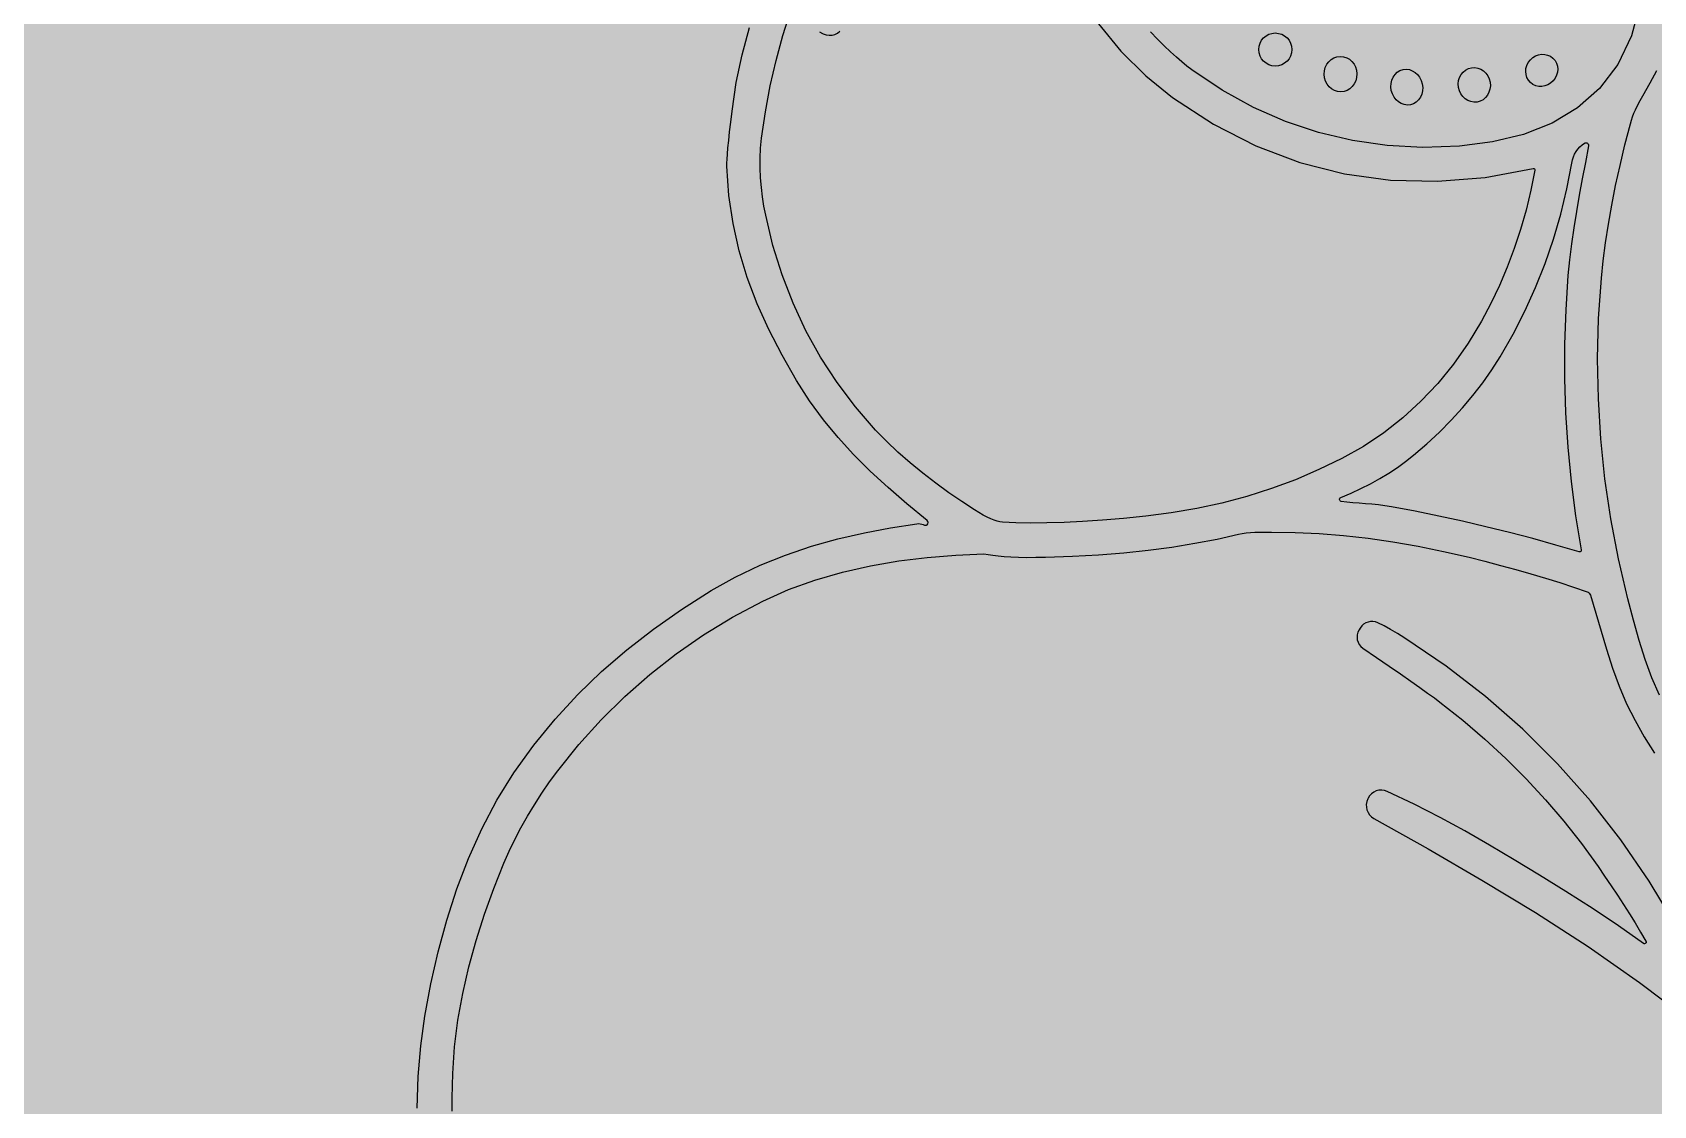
# Model space of a CAD drawing. Extents: x -301 to 301, y -300 to 300.
# Drawn here: x -197.6 to -83.7, y -83.2 to -7.8 of the extents above; entities that cross this region are included whole.
import ezdxf

# ---------------------------------------------------------------- set-up
doc = ezdxf.new("R2010")
doc.units = 0
doc.layers.add('LAYER_1', color=7, linetype='CONTINUOUS')

# ---------------------------------------------------------------- blocks, each defined once
blk = doc.blocks.new('*U1')
at = {"layer": 'LAYER_1', "color": 7, "linetype": 'CONTINUOUS'}
for points in [[(-301.0791, -300.0587), (-301.0791, 299.9413), (300.9617, -300.0587)], [(300.9617, -300.0587), (-301.0791, 299.9413), (300.9617, 299.9413)]]:
    blk.add_solid(points, dxfattribs=at)

msp = doc.modelspace()

# ---------------------------------------------------------------- linework, layer by layer
at = {"layer": 'LAYER_1'}
for points in [[(-122.691, -7.2148), (-121.1211, -9.1402), (-119.3755, -10.8783), (-117.4959, -12.402), (-114.616, -14.2804), (-111.6354, -15.7989), (-108.5631, -16.9582), (-105.4083, -17.7591), (-102.1802, -18.2024), (-98.8877, -18.2889), (-95.5402, -18.0194), (-92.1466, -17.3947), (-92.0979, -17.3958), (-92.0574, -17.4193), (-92.0321, -17.4592), (-92.029, -17.5096), (-92.3137, -18.9253), (-92.6513, -20.315), (-93.0416, -21.6788), (-93.4847, -23.0166), (-93.9807, -24.3284), (-94.5297, -25.6143), (-95.1316, -26.8743), (-95.7865, -28.1084), (-96.7298, -29.6715), (-97.754, -31.1331), (-98.859, -32.493), (-100.0448, -33.7513), (-101.3114, -34.908), (-102.6589, -35.963), (-104.0873, -36.9163), (-105.5965, -37.7679), (-107.2081, -38.5504), (-108.8635, -39.2556), (-110.5565, -39.8827), (-112.2813, -40.431), (-114.0316, -40.8996), (-115.8014, -41.2879), (-117.5847, -41.5951), (-119.3754, -41.8204), (-120.9441, -41.9725), (-122.4244, -42.0962), (-123.8164, -42.1914), (-125.1202, -42.2584), (-126.3358, -42.297), (-127.4635, -42.3073), (-128.5033, -42.2894), (-129.4553, -42.2432), (-129.629, -42.2209), (-129.8232, -42.1739), (-130.038, -42.1023), (-130.2733, -42.0061), (-130.5291, -41.8852), (-130.8054, -41.7396), (-131.1023, -41.5692), (-131.4196, -41.374), (-132.3034, -40.7976), (-133.2108, -40.1715), (-134.1278, -39.5028), (-135.0403, -38.7989), (-135.9341, -38.0668), (-136.795, -37.3138), (-137.6091, -36.5471), (-138.3621, -35.7739), (-139.7816, -34.1339), (-141.0714, -32.423), (-142.2315, -30.6409), (-143.2619, -28.7878), (-144.1627, -26.8636), (-144.9338, -24.8684), (-145.5753, -22.802), (-146.0872, -20.6645), (-146.2068, -20.0339), (-146.3092, -19.3833), (-146.3911, -18.7166), (-146.4493, -18.0374), (-146.4808, -17.3494), (-146.4824, -16.6563), (-146.4508, -15.9619), (-146.383, -15.2697), (-146.1109, -13.4053), (-145.7703, -11.5909), (-145.3599, -9.8109), (-144.8784, -8.0494), (-144.3246, -6.2909)], [(-84.6236, -5.7141), (-85.247, -8.0811), (-86.2125, -10.0948), (-87.487, -11.7744), (-89.0377, -13.1386), (-90.8315, -14.2063), (-92.8354, -14.9966), (-95.0165, -15.5283), (-97.3418, -15.8203), (-99.9091, -15.9073), (-102.4145, -15.7778), (-104.8581, -15.4317), (-107.2398, -14.8691), (-109.5598, -14.0902), (-111.8179, -13.0949), (-114.0144, -11.8833), (-116.1491, -10.4556), (-116.4833, -10.1994), (-116.844, -9.9019), (-117.2311, -9.5632), (-117.6447, -9.1833), (-118.0847, -8.7621), (-118.5512, -8.2998), (-119.0441, -7.7962)], [(-170.5769, -83.4218), (-170.5033, -81.2037), (-170.3258, -79.0378), (-170.0361, -76.9548), (-169.6073, -74.6878), (-169.0936, -72.4342), (-168.487, -70.206), (-167.7795, -68.0153), (-166.9628, -65.8739), (-166.0291, -63.7939), (-164.9701, -61.7872), (-163.7778, -59.866), (-162.3746, -57.9102), (-160.8829, -56.0771), (-159.3, -54.3558), (-157.6232, -52.7354), (-155.8499, -51.2052), (-153.9776, -49.7543), (-152.0035, -48.3718), (-149.925, -47.0468), (-148.2341, -46.0989), (-146.4839, -45.269), (-144.6877, -44.5499), (-142.8587, -43.934), (-141.01, -43.414), (-139.1549, -42.9824), (-137.3064, -42.6318), (-135.4778, -42.3548), (-135.3525, -42.3449), (-135.2335, -42.3508), (-135.1209, -42.3721), (-135.0148, -42.4083), (-134.9243, -42.4412), (-134.8491, -42.4553), (-134.7894, -42.4507), (-134.7458, -42.4274), (-134.6931, -42.3555), (-134.676, -42.2724), (-134.6947, -42.1898), (-134.7498, -42.1194), (-136.165, -40.9436), (-137.4926, -39.795), (-138.7379, -38.6526), (-139.9061, -37.4955), (-141.0024, -36.3026), (-142.0319, -35.0529), (-142.9998, -33.7253), (-143.9114, -32.2988), (-144.9414, -30.4981), (-145.8676, -28.6992), (-146.6824, -26.8891), (-147.3781, -25.0551), (-147.9471, -23.1841), (-148.3818, -21.2633), (-148.6746, -19.2798), (-148.8177, -17.2206), (-148.8164, -17.0227), (-148.8024, -16.7436), (-148.7758, -16.3833), (-148.7367, -15.942), (-148.685, -15.4196), (-148.6208, -14.8162), (-148.5441, -14.1319), (-148.4549, -13.3666), (-148.1511, -11.3528), (-147.7327, -9.3939), (-147.2179, -7.4795)], [(-142.2975, -7.784), (-142.1017, -7.9032), (-142.0453, -7.93), (-141.8386, -8.0047), (-141.6279, -8.034), (-141.4196, -8.0201), (-141.2199, -7.9655), (-141.035, -7.8725), (-140.8711, -7.7435)], [(-83.289, -54.4064), (-83.8114, -53.172), (-84.2787, -51.8909), (-84.7068, -50.5483), (-85.1116, -49.1292), (-85.509, -47.6185), (-86.1649, -44.8178), (-86.6997, -42.0133), (-87.1132, -39.2049), (-87.4055, -36.3924), (-87.5767, -33.5758), (-87.6267, -30.7551), (-87.5556, -27.9301), (-87.3634, -25.1008), (-87.2369, -23.8726), (-87.0737, -22.6079), (-86.874, -21.3064), (-86.6375, -19.9681), (-86.3644, -18.593), (-86.0545, -17.181), (-85.7078, -15.732), (-85.3244, -14.2459), (-85.253, -13.9976), (-85.1698, -13.7512), (-85.0752, -13.5059), (-84.9699, -13.2611), (-84.7293, -12.7705), (-84.4524, -12.2742), (-83.9321, -11.3665), (-83.4623, -10.4963)], [(-168.1297, -83.6292), (-168.124, -82.7131), (-168.107, -81.8327), (-168.0786, -80.9879), (-167.9477, -79.118), (-167.7109, -77.2415), (-167.3755, -75.3647), (-166.949, -73.4942), (-166.4387, -71.6362), (-165.8521, -69.7971), (-165.1965, -67.9834), (-164.4794, -66.2014), (-164.1107, -65.3673), (-163.712, -64.5396), (-163.2835, -63.7181), (-162.8251, -62.903), (-162.3367, -62.0941), (-161.8185, -61.2916), (-161.2703, -60.4953), (-160.6923, -59.7053), (-159.2179, -57.8633), (-157.6504, -56.122), (-155.9895, -54.4815), (-154.2354, -52.9416), (-152.3879, -51.5025), (-150.447, -50.164), (-148.4126, -48.9263), (-146.2848, -47.7893), (-144.4943, -46.9832), (-142.6266, -46.3068), (-140.6991, -45.7513), (-138.7288, -45.3077), (-136.7333, -44.9671), (-134.7297, -44.7208), (-132.7353, -44.5599), (-130.7675, -44.4754), (-130.4551, -44.5066), (-130.1343, -44.5659), (-129.7609, -44.6154), (-129.3351, -44.655), (-128.8569, -44.6845), (-128.3261, -44.704), (-127.743, -44.7134), (-127.1073, -44.7125), (-126.4193, -44.7014), (-124.5354, -44.6377), (-122.7055, -44.5346), (-120.9296, -44.392), (-119.2076, -44.21), (-117.5396, -43.9883), (-115.9255, -43.727), (-114.3653, -43.4259), (-112.859, -43.0852), (-112.5963, -43.0314), (-112.3175, -42.9906), (-112.0226, -42.9629), (-111.7115, -42.9484), (-110.5551, -42.935), (-108.883, -42.9619), (-107.1925, -43.0446), (-105.4838, -43.1832), (-103.7568, -43.3774), (-102.0115, -43.6273), (-100.2479, -43.9328), (-98.466, -44.2938), (-96.6658, -44.7103), (-95.5425, -44.9928), (-94.4437, -45.281), (-93.3695, -45.5748), (-92.32, -45.8743), (-91.2952, -46.1795), (-90.2951, -46.4902), (-89.3198, -46.8067), (-88.3693, -47.1287), (-88.2896, -47.168), (-88.2218, -47.224), (-88.1683, -47.2945), (-88.1315, -47.3771), (-87.0136, -51.1544), (-86.5932, -52.4997), (-86.1186, -53.7759), (-85.5881, -54.9974), (-84.9999, -56.1784), (-84.3522, -57.3331), (-83.6432, -58.4759)], [(-82.1548, -70.529), (-83.9955, -67.4681), (-85.9896, -64.5626), (-88.1371, -61.8125), (-90.4381, -59.2178), (-92.8926, -56.7784), (-95.5008, -54.4944), (-98.2625, -52.3657), (-101.178, -50.3924), (-101.6932, -50.0738), (-102.1801, -49.7882), (-102.6385, -49.536), (-103.0681, -49.3179), (-103.2392, -49.2542), (-103.4144, -49.2243), (-103.5895, -49.2268), (-103.7602, -49.2603), (-103.9223, -49.3237), (-104.0714, -49.4155), (-104.2033, -49.5345), (-104.3138, -49.6794), (-104.3913, -49.7999), (-104.4752, -49.9697), (-104.5232, -50.1473), (-104.5365, -50.3278), (-104.5159, -50.5062), (-104.4625, -50.6777), (-104.3774, -50.8372), (-104.2615, -50.9797), (-104.1158, -51.1005), (-103.1566, -51.7535), (-102.2784, -52.3551), (-101.481, -52.9054), (-100.7647, -53.4043), (-100.1294, -53.8519), (-99.5753, -54.2482), (-99.1025, -54.5931), (-98.7109, -54.8867), (-97.104, -56.1615), (-95.5593, -57.4845), (-94.0771, -58.8558), (-92.6571, -60.2753), (-91.2996, -61.7431), (-90.0045, -63.2592), (-88.7718, -64.8236), (-87.6016, -66.4363), (-87.1335, -67.1144), (-86.6789, -67.7857), (-86.2378, -68.4505), (-85.8101, -69.1086), (-85.3956, -69.76), (-84.9943, -70.4049), (-84.6061, -71.0432), (-84.2308, -71.6749), (-84.2147, -71.7176), (-84.2147, -71.7592), (-84.2284, -71.7971), (-84.2529, -71.8288), (-84.2857, -71.8517), (-84.3242, -71.8634), (-84.3658, -71.8613), (-84.4077, -71.8429), (-86.161, -70.6061), (-87.9363, -69.4082), (-89.8738, -68.195), (-91.7133, -67.0484), (-93.4855, -65.9612), (-95.2209, -64.926), (-96.9502, -63.9355), (-98.704, -62.9824), (-100.5129, -62.0594), (-102.4075, -61.1592), (-102.6012, -61.0928), (-102.7983, -61.0664), (-102.9937, -61.0782), (-103.1821, -61.1263), (-103.3582, -61.209), (-103.5167, -61.3243), (-103.6525, -61.4705), (-103.7603, -61.6457), (-103.7811, -61.6863), (-103.8515, -61.8778), (-103.883, -62.074), (-103.8772, -62.2696), (-103.8357, -62.4596), (-103.7599, -62.6387), (-103.6516, -62.8019), (-103.5123, -62.944), (-103.3436, -63.0599), (-99.5447, -65.1886), (-95.7538, -67.3867), (-91.9961, -69.6723), (-88.2971, -72.0636), (-84.6821, -74.5784), (-81.1765, -77.2351)]]:
    msp.add_lwpolyline(points, dxfattribs=at)
for points in [[(-109.1117, -9.0341), (-109.1353, -9.2696), (-109.2031, -9.4887), (-109.3104, -9.6867), (-109.4526, -9.8591), (-109.6249, -10.0011), (-109.8228, -10.1083), (-110.0416, -10.1759), (-110.2767, -10.1995), (-110.5119, -10.1759), (-110.7308, -10.1083), (-110.9288, -10.0011), (-111.1012, -9.8591), (-111.2434, -9.6867), (-111.3507, -9.4887), (-111.4185, -9.2696), (-111.4421, -9.0341), (-111.4185, -8.7991), (-111.3507, -8.5804), (-111.2434, -8.3827), (-111.1012, -8.2106), (-110.9288, -8.0686), (-110.7308, -7.9615), (-110.5119, -7.8939), (-110.2767, -7.8703), (-110.0416, -7.8939), (-109.8228, -7.9615), (-109.6249, -8.0686), (-109.4526, -8.2106), (-109.3104, -8.3827), (-109.2031, -8.5804), (-109.1353, -8.7991), (-109.1117, -9.0341), (-109.1117, -9.0341)], [(-105.7097, -9.5121), (-105.4769, -9.5346), (-105.2594, -9.6044), (-105.0619, -9.7168), (-104.8892, -9.8666), (-104.7459, -10.0491), (-104.6368, -10.2593), (-104.5665, -10.4921), (-104.5398, -10.7428), (-104.5605, -10.9945), (-104.6249, -11.2294), (-104.7286, -11.4425), (-104.867, -11.6286), (-105.0358, -11.7829), (-105.2302, -11.9001), (-105.4459, -11.9752), (-105.6784, -12.0032), (-105.9111, -11.9802), (-106.1285, -11.9099), (-106.326, -11.7973), (-106.4988, -11.6472), (-106.6422, -11.4646), (-106.7516, -11.2544), (-106.8223, -11.0215), (-106.8495, -10.7708), (-106.8285, -10.5191), (-106.764, -10.2843), (-106.6603, -10.0714), (-106.5219, -9.8854), (-106.3532, -9.7314), (-106.1586, -9.6145), (-105.9426, -9.5397), (-105.7097, -9.5121), (-105.7097, -9.5121)], [(-90.7654, -9.6355), (-90.6201, -9.8013), (-90.5158, -9.9896), (-90.4525, -10.194), (-90.4304, -10.4082), (-90.4494, -10.6255), (-90.5098, -10.8396), (-90.6115, -11.044), (-90.7548, -11.2322), (-90.9312, -11.3904), (-91.1267, -11.5087), (-91.3351, -11.5867), (-91.5499, -11.6238), (-91.7649, -11.6198), (-91.9736, -11.5741), (-92.1698, -11.4863), (-92.3471, -11.356), (-92.492, -11.1897), (-92.5962, -11.0012), (-92.6594, -10.7967), (-92.6815, -10.5826), (-92.6623, -10.3654), (-92.6018, -10.1515), (-92.4998, -9.9471), (-92.356, -9.7588), (-92.1802, -9.6002), (-91.9851, -9.4816), (-91.777, -9.4035), (-91.5624, -9.3664), (-91.3475, -9.3705), (-91.1388, -9.4165), (-90.9427, -9.5047), (-90.7654, -9.6355), (-90.7654, -9.6355)], [(-101.3018, -10.4389), (-101.0776, -10.4174), (-100.8583, -10.4459), (-100.6495, -10.5204), (-100.4565, -10.6369), (-100.2846, -10.7912), (-100.1394, -10.9794), (-100.0263, -11.1972), (-99.9505, -11.4408), (-99.9197, -11.6946), (-99.9334, -11.94), (-99.9886, -12.171), (-100.0819, -12.382), (-100.2102, -12.567), (-100.3704, -12.7202), (-100.5592, -12.8358), (-100.7735, -12.908), (-100.9977, -12.93), (-101.2169, -12.9018), (-101.4257, -12.8274), (-101.6188, -12.7109), (-101.7906, -12.5565), (-101.9358, -12.3682), (-102.0489, -12.1502), (-102.1247, -11.9066), (-102.1555, -11.6527), (-102.1418, -11.4073), (-102.0866, -11.1762), (-101.9933, -10.9652), (-101.865, -10.7802), (-101.7049, -10.6269), (-101.5161, -10.5112), (-101.3018, -10.4389), (-101.3018, -10.4389)], [(-96.4889, -10.3127), (-96.2606, -10.3008), (-96.0405, -10.3372), (-95.8336, -10.4177), (-95.6454, -10.5382), (-95.4811, -10.6945), (-95.3459, -10.8824), (-95.245, -11.0978), (-95.1839, -11.3365), (-95.1668, -11.582), (-95.1946, -11.8181), (-95.2636, -12.039), (-95.3702, -12.2393), (-95.5107, -12.413), (-95.6815, -12.5547), (-95.8787, -12.6586), (-96.0989, -12.719), (-96.3271, -12.7309), (-96.5471, -12.6945), (-96.7537, -12.6141), (-96.9418, -12.4937), (-97.1061, -12.3376), (-97.2414, -12.15), (-97.3426, -11.935), (-97.4043, -11.6968), (-97.4213, -11.4508), (-97.3933, -11.2143), (-97.3241, -10.993), (-97.2173, -10.7927), (-97.0766, -10.6188), (-96.9059, -10.477), (-96.7087, -10.3731), (-96.4889, -10.3127), (-96.4889, -10.3127)], [(-105.6444, -40.7861), (-105.6927, -40.7694), (-105.7292, -40.74), (-105.7535, -40.7016), (-105.7651, -40.658), (-105.7634, -40.613), (-105.748, -40.5704), (-105.7184, -40.5341), (-105.674, -40.5077), (-104.9541, -40.2067), (-104.2575, -39.8852), (-103.584, -39.5433), (-102.9337, -39.1811), (-102.3063, -38.7986), (-101.7017, -38.3959), (-101.1197, -37.9731), (-100.5604, -37.5301), (-99.627, -36.7291), (-98.7429, -35.9102), (-97.9082, -35.0733), (-97.1228, -34.2185), (-96.3864, -33.3458), (-95.699, -32.4553), (-95.0606, -31.5469), (-94.4709, -30.6206), (-93.5618, -29.0294), (-92.7329, -27.4068), (-91.9844, -25.7528), (-91.3162, -24.0673), (-90.7284, -22.3502), (-90.2211, -20.6016), (-89.7944, -18.8214), (-89.4482, -17.0096), (-89.4, -16.786), (-89.3334, -16.5763), (-89.2484, -16.3804), (-89.145, -16.1986), (-89.023, -16.0308), (-88.8824, -15.877), (-88.7231, -15.7375), (-88.545, -15.6121), (-88.4928, -15.5886), (-88.4399, -15.5828), (-88.389, -15.5925), (-88.3431, -15.6159), (-88.3049, -15.6508), (-88.2774, -15.6951), (-88.2632, -15.7469), (-88.2654, -15.8041), (-88.4867, -16.9676), (-88.7048, -18.1243), (-88.9155, -19.2741), (-89.1145, -20.4169), (-89.2977, -21.5529), (-89.4609, -22.6819), (-89.5998, -23.8039), (-89.7104, -24.919), (-89.8731, -27.3278), (-89.9561, -29.7368), (-89.9595, -32.1462), (-89.8831, -34.5558), (-89.727, -36.9656), (-89.4911, -39.3758), (-89.1754, -41.7862), (-88.78, -44.197), (-88.7837, -44.2561), (-88.8153, -44.3017), (-88.8654, -44.3268), (-88.9244, -44.3248), (-90.5549, -43.8502), (-92.1908, -43.3982), (-93.832, -42.9689), (-95.4786, -42.5624), (-97.1305, -42.1784), (-98.7878, -41.8172), (-100.4505, -41.4786), (-102.1186, -41.1626), (-102.5771, -41.0893), (-103.0364, -41.0325), (-103.4936, -40.9877), (-103.9457, -40.9505), (-104.3898, -40.9162), (-104.8229, -40.8804), (-105.2421, -40.8385), (-105.6444, -40.7861), (-105.6444, -40.7861)]]:
    msp.add_lwpolyline(points, close=True, dxfattribs=at)

# ---------------------------------------------------------------- block references
at = {"layer": 'LAYER_1', "color": 7}
msp.add_blockref('*U1', (0, 0), dxfattribs=at)

doc.saveas('drawing.dxf')
